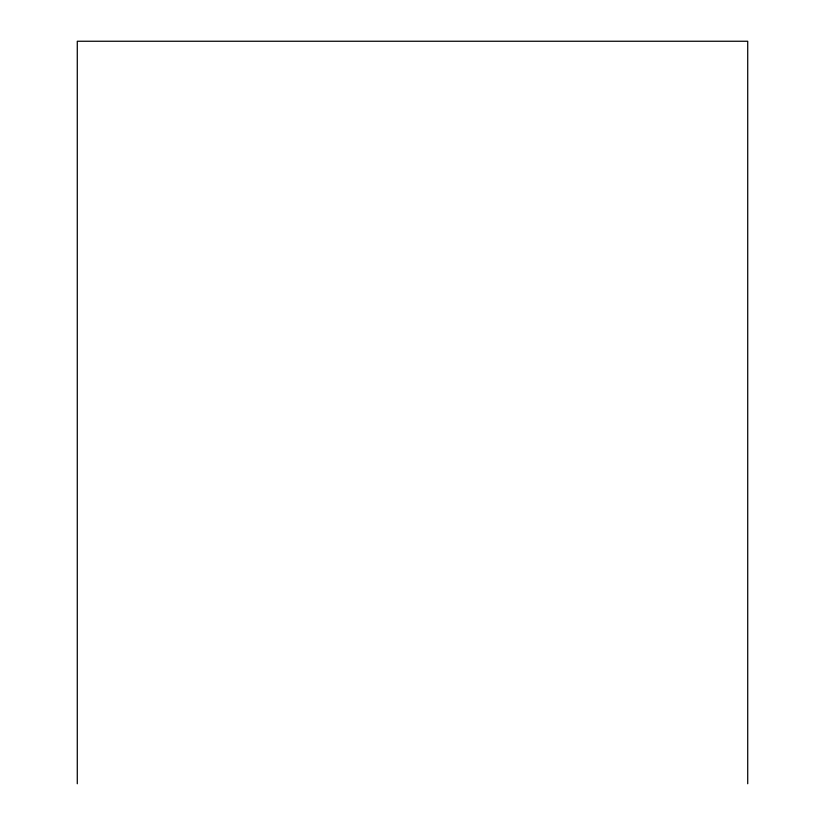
<?xml version="1.0" encoding="UTF-8"?>
<svg xmlns="http://www.w3.org/2000/svg" width="825" height="825" viewBox="0 0 825 825"><rect width="100%" height="100%" fill="white"/><g stroke="black" fill="none" stroke-linecap="round" stroke-linejoin="round"><path stroke-width="1.24" d="M747.718 783.75L747.718 41.25L77.282 41.25L77.282 783.75"/></g></svg>
